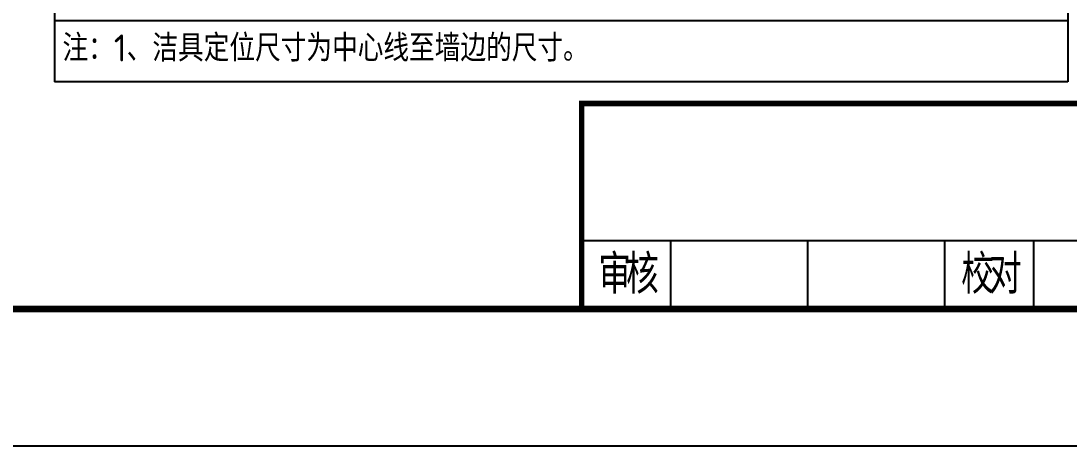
# Model space of a CAD drawing. Header units: millimetres. Extents: x 38494 to 103938, y -249777 to -227577.
# Drawn here: x 50560 to 59746, y -249777 to -246055 of the extents above; entities that cross this region are included whole.
import ezdxf

# ---------------------------------------------------------------- set-up
doc = ezdxf.new("R2010")
doc.units = ezdxf.units.MM
doc.header["$LTSCALE"] = 600
for name, color, linetype in [('PUB_DIM', 3, 'Continuous'), ('TWT_TEXT', 7, 'Continuous'), ('冷凝水', 4, 'Continuous'), ('散水', 150, 'Continuous')]:
    doc.layers.add(name, color=color, linetype=linetype)
doc.styles.get("Standard").update_dxf_attribs({"font": 'tssdeng.shx', "height": 500, "bigfont": 'tssdchn.shx'})
doc.styles.add('仿宋GB2312', font='txt.shx', dxfattribs={"width": 0.7, "height": 300, "bigfont": 'hzfs.shx'})

# ---------------------------------------------------------------- blocks, each defined once
blk = doc.blocks.new('16#给排水专业全部施工图20170220-11111111')
at = {"layer": 'TWT_TEXT'}
for p, q in [((1012454, 448198.7), (1012454, 433900.1)), ((1019954, 448198.7), (1019954, 433900.1)), ((1019954, 434350.1), (1012454, 434350.1)), ((1019954, 433900.1), (1012454, 433900.1))]:
    blk.add_line(p, q, dxfattribs=at)
blk.add_text('注：1、洁具定位尺寸为中心线至墙边的尺寸。', height=200, dxfattribs=at).set_placement((1012512.5, 434050.4))
blk = doc.blocks.new('A$C76A75C23')
at = {"color": 7}
for p, q in [((170, 520), (10520, 520)), ((820, 520), (820, 20)), ((1820, 520), (1820, 20)), ((2820, 520), (2820, 20)), ((3470, 520), (3470, 20))]:
    blk.add_line(p, q, dxfattribs=at)
at = {"layer": 'PUB_DIM', "color": 7, "const_width": 40}
blk.add_lwpolyline([(170, 1520), (10520, 1520), (10520, 20), (170, 20), (170, 1520)], dxfattribs=at)
at = {"char_height": 250, "width": 1046.347, "attachment_point": 5, "style": '仿宋GB2312'}
for s, insert in [('{\\fSTFangsong|b0|i0|c134|p2;\\T0.75;审核}', (495, 270)), ('{\\fSTFangsong|b0|i0|c134|p2;\\T0.75;校对}', (3145, 270))]:
    blk.add_mtext(s, dxfattribs=dict(at, insert=insert))

msp = doc.modelspace()

# ---------------------------------------------------------------- linework, layer by layer
at = {"const_width": 60}
msp.add_lwpolyline([(39694.3, -228804.1), (67894.3, -228804.1), (67894.3, -248577.5), (39694.3, -248577.5), (39694.3, -228804.1)], dxfattribs=at)
at = {"layer": '散水'}
msp.add_lwpolyline([(38494.3, -227577.5), (69094.3, -227577.5), (69094.3, -249777.5), (38494.3, -249777.5)], close=True, dxfattribs=at)

# ---------------------------------------------------------------- block references
at = {"xscale": 1.2, "yscale": 1.2, "zscale": 1.2}
msp.add_blockref('A$C76A75C23', (55270.3, -248601.5), dxfattribs=at)
at = {"layer": '冷凝水', "xscale": 1.184032499918249, "yscale": 1.184032499918249, "zscale": 1.184032499918249}
msp.add_blockref('16#给排水专业全部施工图20170220-11111111', (-1147923.8, -760339.8), dxfattribs=at)

doc.saveas('drawing.dxf')
